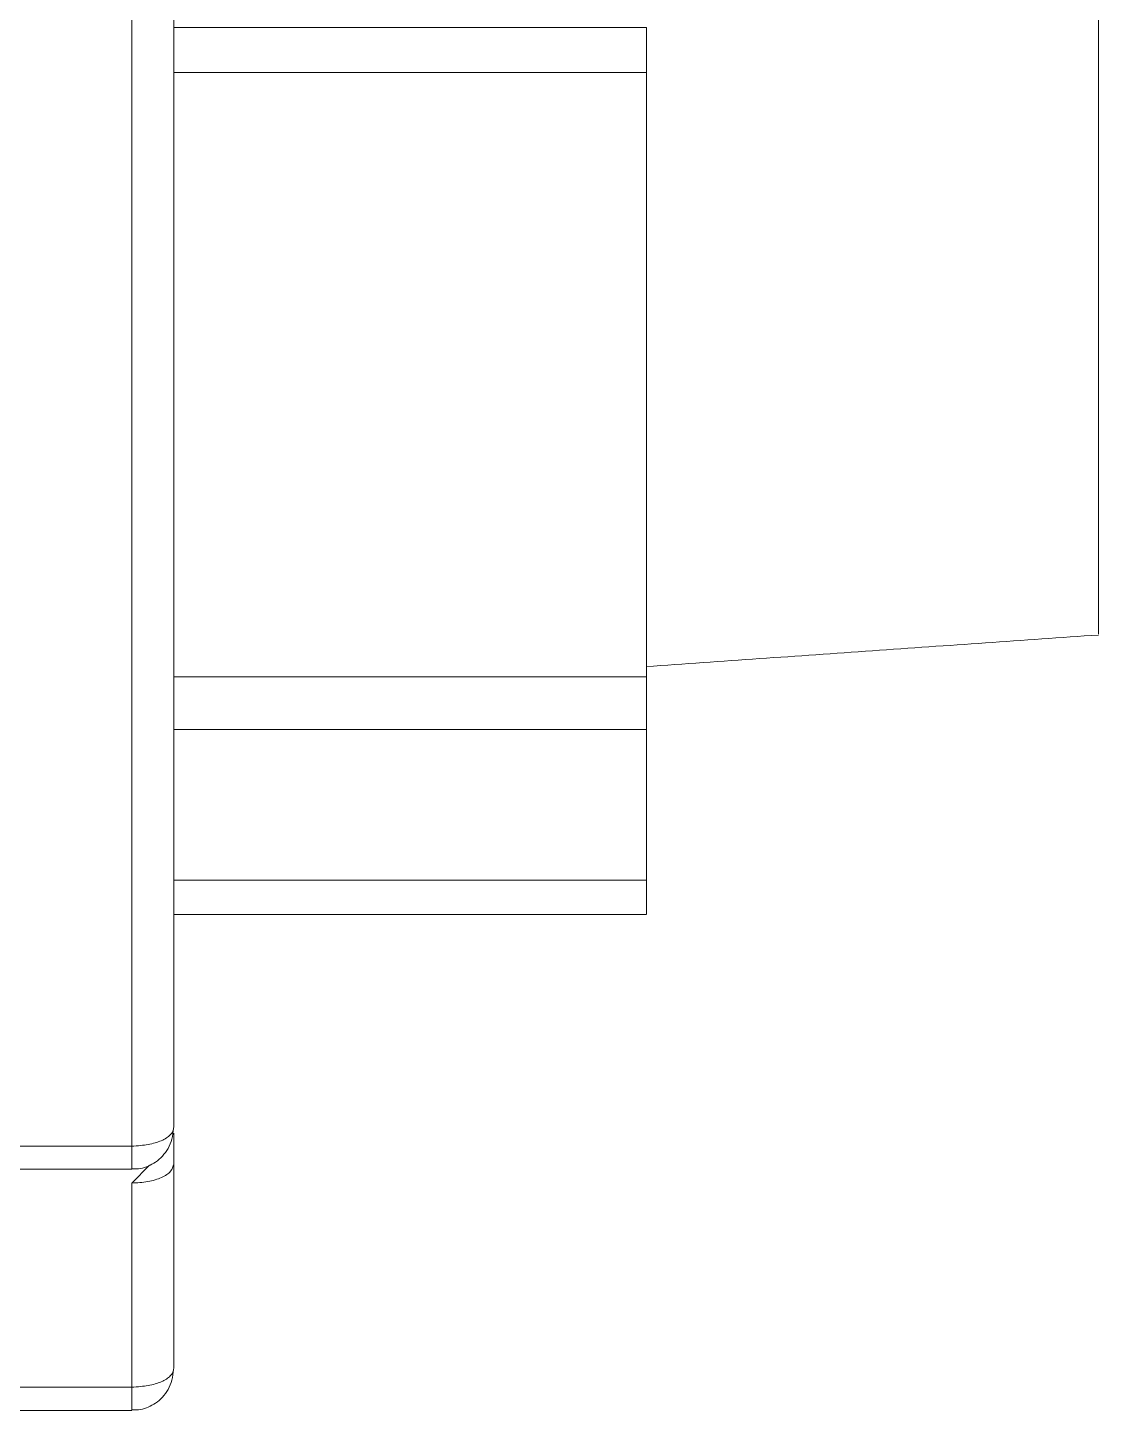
# Model space of a CAD drawing. Header units: millimetres. Extents: x 169 to 14583, y -399 to 10804.
# Drawn here: x 7208.8 to 7259.8, y 6224.3 to 6290.1 of the extents above; entities that cross this region are included whole.
import ezdxf

# ---------------------------------------------------------------- set-up
doc = ezdxf.new("R2010")
doc.units = ezdxf.units.MM
doc.header["$LTSCALE"] = 35

msp = doc.modelspace()

# ---------------------------------------------------------------- linework, layer by layer
at = {"color": 7, "linetype": 'Continuous', "lineweight": 18}
for p, q in [((7215.779, 6303.828), (7215.779, 6237.784)), ((7213.779, 6302.926), (7213.779, 6236.881)), ((7215.779, 6290.139), (7238.279, 6290.139)), ((7215.779, 6288.008), (7238.279, 6288.008)), ((7215.779, 6259.23), (7238.279, 6259.23)), ((7215.779, 6256.724), (7238.279, 6256.724)), ((7238.279, 6256.724), (7238.279, 6249.554)), ((7215.779, 6249.554), (7238.279, 6249.554)), ((7215.779, 6247.908), (7238.279, 6247.908)), ((7158.079, 6236.881), (7213.779, 6236.881)), ((7158.079, 6235.784), (7213.779, 6235.784)), ((7214.63, 6235.974), (7213.779, 6235.13)), ((7215.779, 6236.032), (7215.779, 6226.306)), ((7213.779, 6235.13), (7213.779, 6225.404)), ((7158.079, 6225.404), (7213.779, 6225.404)), ((7158.079, 6224.306), (7213.779, 6224.306))]:
    msp.add_line(p, q, dxfattribs=at)
for points, knots in [([(7259.779, 6308.058), (7259.779, 6306.172), (7259.779, 6302.389), (7259.779, 6296.583), (7259.779, 6290.849), (7259.779, 6285.318), (7259.779, 6280.106), (7259.779, 6275.335), (7259.779, 6271.096), (7259.779, 6267.525), (7259.779, 6264.675), (7259.779, 6262.654), (7259.779, 6261.416), (7259.779, 6261.315), (7259.779, 6261.268)], [0, 0, 0, 0, 0.083903, 0.168312, 0.252711, 0.336626, 0.420527, 0.50494, 0.589337, 0.673253, 0.757153, 0.841566, 0.925964, 1, 1, 1, 1]), ([(7238.279, 6290.139), (7238.279, 6290.062), (7238.279, 6289.906), (7238.279, 6289.405), (7238.279, 6288.776), (7238.279, 6288.263), (7238.279, 6288.008)], [0, 0, 0, 0, 0.247355, 0.499449, 0.751956, 1, 1, 1, 1]), ([(7238.279, 6288.008), (7238.279, 6286.352), (7238.279, 6283.045), (7238.279, 6278.383), (7238.279, 6274.025), (7238.279, 6270.052), (7238.279, 6266.522), (7238.279, 6263.509), (7238.279, 6260.996), (7238.279, 6259.82), (7238.279, 6259.23)], [0, 0, 0, 0, 0.125227, 0.249997, 0.374769, 0.499999, 0.625221, 0.749977, 0.874745, 1, 1, 1, 1]), ([(7238.279, 6259.23), (7238.279, 6258.96), (7238.279, 6258.419), (7238.279, 6257.289), (7238.279, 6256.724)], [0, 0, 0, 0, 0.49976, 1, 1, 1, 1]), ([(7238.279, 6249.554), (7238.279, 6249.227), (7238.279, 6248.572), (7238.279, 6247.986), (7238.279, 6247.952), (7238.279, 6247.936)], [0, 0, 0, 0, 0.350134, 0.700139, 1, 1, 1, 1]), ([(7215.779, 6237.784), (7215.77, 6237.721), (7215.753, 6237.6), (7215.586, 6237.373), (7215.22, 6237.123), (7214.685, 6236.979), (7214.188, 6236.912), (7213.922, 6236.892), (7213.779, 6236.881)], [0, 0, 0, 0, 0.134809, 0.262035, 0.503335, 0.744869, 0.863067, 1, 1, 1, 1]), ([(7213.779, 6235.809), (7213.922, 6235.806), (7214.191, 6235.8), (7214.574, 6235.93), (7214.928, 6236.12), (7215.254, 6236.406), (7215.523, 6236.779), (7215.72, 6237.228), (7215.753, 6237.559), (7215.77, 6237.728)], [0, 0, 0, 0, 0.138147, 0.259746, 0.390157, 0.529955, 0.678786, 0.83505, 1, 1, 1, 1]), ([(7215.779, 6237.502), (7215.779, 6237.434), (7215.779, 6237.159), (7215.779, 6236.516), (7215.779, 6236.032)], [0, 0, 0, 0, 0.245964, 1, 1, 1, 1]), ([(7213.779, 6235.81), (7213.779, 6235.821), (7213.779, 6235.844), (7213.779, 6236.227), (7213.779, 6236.663), (7213.779, 6236.881)], [0, 0, 0, 0, 0.279756, 0.639878, 1, 1, 1, 1]), ([(7215.779, 6226.306), (7215.77, 6226.244), (7215.753, 6226.123), (7215.586, 6225.895), (7215.22, 6225.645), (7214.685, 6225.502), (7214.188, 6225.434), (7213.922, 6225.415), (7213.779, 6225.404)], [0, 0, 0, 0, 0.134809, 0.262035, 0.503335, 0.744869, 0.863067, 1, 1, 1, 1]), ([(7213.779, 6224.331), (7213.922, 6224.328), (7214.191, 6224.323), (7214.574, 6224.452), (7214.928, 6224.643), (7215.254, 6224.929), (7215.523, 6225.302), (7215.72, 6225.751), (7215.753, 6226.081), (7215.77, 6226.251)], [0, 0, 0, 0, 0.1381467, 0.2597463, 0.3901574, 0.5299549, 0.6787862, 0.8350498, 1, 1, 1, 1]), ([(7213.779, 6224.333), (7213.779, 6224.343), (7213.779, 6224.367), (7213.779, 6224.749), (7213.779, 6225.186), (7213.779, 6225.404)], [0, 0, 0, 0, 0.279756, 0.639878, 1, 1, 1, 1])]:
    msp.add_open_spline(points, degree=3, knots=knots, dxfattribs=at)
for points in [[(7238.279, 6259.722), (7241.862, 6259.972), (7249.029, 6260.472), (7256.195, 6260.972), (7259.779, 6261.222)], [(7213.779, 6235.13), (7214.041, 6235.143), (7214.565, 6235.171), (7215.226, 6235.379), (7215.688, 6235.677), (7215.749, 6235.914), (7215.779, 6236.032)]]:
    msp.add_open_spline(points, degree=3, dxfattribs=at)

doc.saveas('drawing.dxf')
